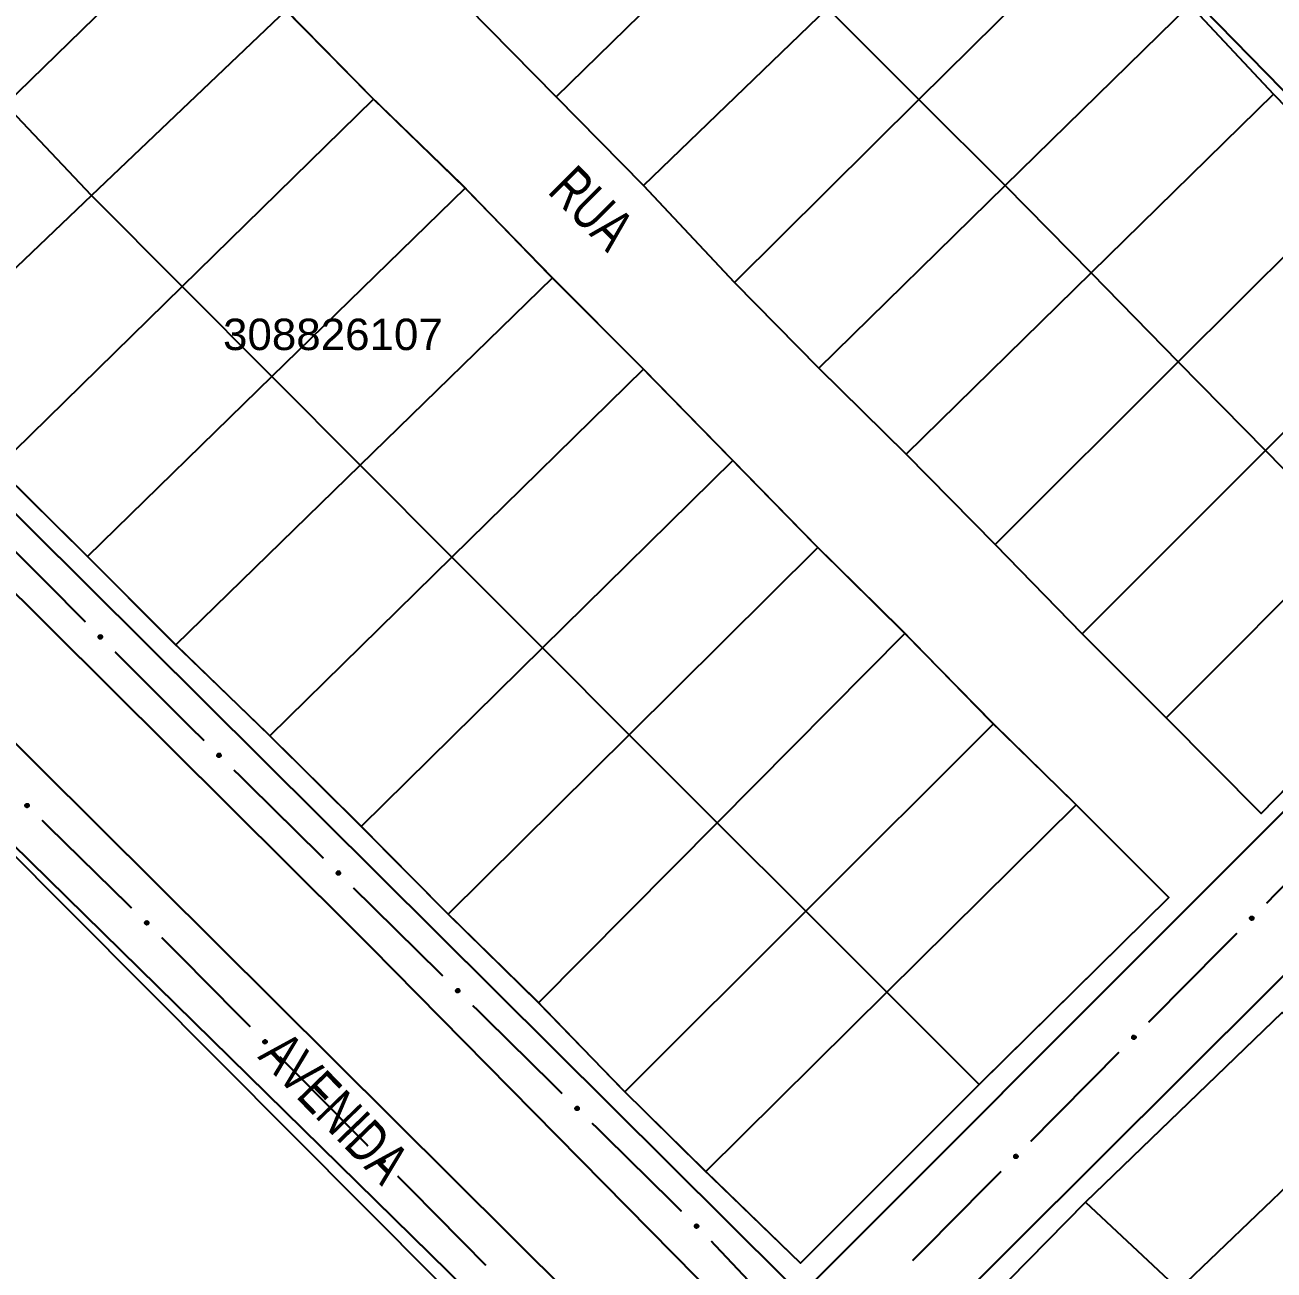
# Model space of a CAD drawing. Extents: x 205150 to 206910, y 4858726 to 4860849.
# Drawn here: x 205817.3 to 205936.5, y 4860398.3 to 4860517.1 of the extents above; entities that cross this region are included whole.
import ezdxf

# ---------------------------------------------------------------- set-up
doc = ezdxf.new("R2010")
doc.units = 0
doc.header["$LTSCALE"] = 1.5
doc.header["$MEASUREMENT"] = 0
doc.linetypes.add('TRACO_25', pattern=[8, 3, -1, 1, -1, 1, -1])
for name, color, linetype in [('CD-MALHA-LOTES', 7, 'CONTINUOUS'), ('CD_TXT_QUADRA', 7, 'CONTINUOUS'), ('RU-QUADRAS', 6, 'CONTINUOUS'), ('SV-EIXO-RUA-N-PAV', 6, 'CONTINUOUS'), ('SV-RUA-NAO-PAV-S-GUIA-C-GUIA', 7, 'CONTINUOUS'), ('SV-TXT-RUA-N-PAV-S-GUIA-C-GUIA', 7, 'CONTINUOUS')]:
    doc.layers.add(name, color=color, linetype=linetype)
doc.styles.add('ARIAL', font='ARIAL.TTF')

msp = doc.modelspace()

# ---------------------------------------------------------------- linework, layer by layer
at = {"layer": 'CD-MALHA-LOTES'}
for points in [[(205815.41, 4860509.53), (205833.66, 4860527.36)], [(205867.96, 4860510.27), (205885.34, 4860527.25)], [(205919.98, 4860527.23), (205902.59, 4860510.01)], [(205842.18, 4860518.53), (205823.63, 4860500.85)], [(205842.18, 4860518.53), (205850.53, 4860510.04)], [(205867.96, 4860510.27), (205859.47, 4860518.89)], [(205876.3, 4860501.8), (205893.87, 4860518.73)], [(205893.87, 4860518.73), (205902.59, 4860510.01)], [(205910.82, 4860501.79), (205928.45, 4860519.06)], [(205928.45, 4860519.06), (205936.43, 4860510.52)], [(205832.28, 4860492.17), (205850.53, 4860510.04)], [(205859.29, 4860501.56), (205850.53, 4860510.04)], [(205876.3, 4860501.8), (205867.96, 4860510.27)], [(205902.59, 4860510.01), (205884.97, 4860492.54)], [(205902.59, 4860510.01), (205910.82, 4860501.79)], [(205936.43, 4860510.52), (205919.01, 4860493.46)], [(205936.43, 4860510.52), (205944.6, 4860502.17)], [(205823.63, 4860500.85), (205815.41, 4860509.53)], [(205884.97, 4860492.54), (205876.3, 4860501.8)], [(205893.02, 4860484.36), (205910.82, 4860501.79)], [(205910.82, 4860501.79), (205919.01, 4860493.46)], [(205944.6, 4860502.17), (205927.34, 4860484.98)], [(205823.63, 4860500.85), (205805.73, 4860483.79)], [(205832.28, 4860492.17), (205823.63, 4860500.85)], [(205859.29, 4860501.56), (205840.84, 4860483.58)], [(205859.29, 4860501.56), (205867.6, 4860492.98)], [(205919.01, 4860493.46), (205901.36, 4860476.17)], [(205919.01, 4860493.46), (205927.34, 4860484.98)], [(205935.65, 4860476.52), (205952.96, 4860493.82)], [(205814.63, 4860474.9), (205832.28, 4860492.17)], [(205840.84, 4860483.58), (205832.28, 4860492.17)], [(205849.27, 4860475.12), (205867.6, 4860492.98)], [(205876.29, 4860484.29), (205867.6, 4860492.98)], [(205893.02, 4860484.36), (205884.97, 4860492.54)], [(205927.34, 4860484.98), (205909.85, 4860467.55)], [(205927.34, 4860484.98), (205935.65, 4860476.52)], [(205876.29, 4860484.29), (205858.01, 4860466.34)], [(205876.29, 4860484.29), (205884.83, 4860475.55)], [(205901.36, 4860476.17), (205893.02, 4860484.36)], [(205840.84, 4860483.58), (205823.23, 4860466.4)], [(205849.27, 4860475.12), (205840.84, 4860483.58)], [(205884.83, 4860475.55), (205866.65, 4860457.67)], [(205884.83, 4860475.55), (205892.94, 4860467.26)], [(205909.85, 4860467.55), (205901.36, 4860476.17)], [(205918.16, 4860459.03), (205935.65, 4860476.52)], [(205935.65, 4860476.52), (205943.58, 4860468.44)], [(205823.23, 4860466.4), (205814.63, 4860474.9)], [(205831.66, 4860457.98), (205849.27, 4860475.12)], [(205858.01, 4860466.34), (205849.27, 4860475.12)], [(205943.58, 4860468.44), (205926.19, 4860451)], [(205874.93, 4860449.39), (205892.94, 4860467.26)], [(205892.94, 4860467.26), (205901.24, 4860459.06)], [(205918.16, 4860459.03), (205909.85, 4860467.55)], [(205823.23, 4860466.4), (205831.66, 4860457.98)], [(205858.01, 4860466.34), (205840.64, 4860449.29)], [(205866.65, 4860457.67), (205858.01, 4860466.34)], [(205901.24, 4860459.06), (205883.33, 4860441)], [(205901.24, 4860459.06), (205909.69, 4860450.42)], [(205926.19, 4860451), (205918.16, 4860459.03)], [(205952.65, 4860459.7), (205935.24, 4860441.86), (205926.19, 4860451)], [(205831.66, 4860457.98), (205840.64, 4860449.29)], [(205866.65, 4860457.67), (205849.35, 4860440.65)], [(205874.93, 4860449.39), (205866.65, 4860457.67)], [(205909.69, 4860450.42), (205891.78, 4860432.55)], [(205909.69, 4860450.42), (205917.6, 4860442.7)], [(205840.64, 4860449.29), (205849.35, 4860440.65)], [(205857.66, 4860432.26), (205874.93, 4860449.39)], [(205883.33, 4860441), (205874.93, 4860449.39)], [(205917.6, 4860442.7), (205899.52, 4860424.81)], [(205908.33, 4860416.01), (205926.45, 4860433.86), (205917.6, 4860442.7)], [(205883.33, 4860441), (205866.28, 4860423.82)], [(205891.78, 4860432.55), (205883.33, 4860441)], [(205849.35, 4860440.65), (205857.66, 4860432.26)], [(205891.78, 4860432.55), (205874.51, 4860415.33)], [(205899.52, 4860424.81), (205891.78, 4860432.55)], [(205857.66, 4860432.26), (205866.28, 4860423.82)], [(205899.52, 4860424.81), (205882.24, 4860407.71)], [(205908.33, 4860416.01), (205899.52, 4860424.81)], [(205866.28, 4860423.82), (205874.51, 4860415.33)], [(205918.48, 4860404.79), (205937.25, 4860422.88), (205946, 4860414.28)], [(205882.24, 4860407.71), (205891.27, 4860398.97), (205908.33, 4860416.01)], [(205882.24, 4860407.71), (205874.51, 4860415.33)], [(205927.38, 4860396.45), (205946, 4860414.28)], [(205910.15, 4860379.95), (205902.09, 4860388.13), (205918.48, 4860404.79)], [(205918.48, 4860404.79), (205927.38, 4860396.45)]]:
    msp.add_lwpolyline(points, dxfattribs=at)
msp.add_lwpolyline([(205814.77, 4860439.32), (205792.69, 4860417.56), (205820.47, 4860387.36), (205866.15, 4860337.6), (205891.38, 4860310.09), (205909.89, 4860318.5), (205929.17, 4860324.61), (205863.64, 4860390.29)], close=True, dxfattribs=at)
at = {"layer": 'RU-QUADRAS'}
for points in [[(205814.3, 4860475.23), (205822.89, 4860466.74), (205831.32, 4860458.3), (205840.31, 4860449.62), (205849.02, 4860440.98), (205857.33, 4860432.59), (205866.02, 4860424.09), (205874.18, 4860415.66), (205881.91, 4860408.04), (205891.27, 4860398.97), (205908.66, 4860416.34), (205926.45, 4860433.86), (205917.27, 4860443.03), (205909.35, 4860450.75), (205900.92, 4860459.39), (205892.61, 4860467.59), (205884.5, 4860475.89), (205875.96, 4860484.63), (205867.27, 4860493.31), (205858.96, 4860501.9), (205850.2, 4860510.37), (205841.85, 4860518.87)], [(205859.47, 4860518.89), (205867.96, 4860510.27), (205876.3, 4860501.8), (205884.97, 4860492.54), (205893.02, 4860484.36), (205901.36, 4860476.17), (205909.85, 4860467.55), (205918.16, 4860459.03), (205926.19, 4860451), (205935.24, 4860441.86), (205952.65, 4860459.7), (205969.9, 4860476.82), (205960.94, 4860485.85), (205952.96, 4860493.82), (205944.6, 4860502.17), (205936.43, 4860510.52), (205928.45, 4860519.06)]]:
    msp.add_lwpolyline(points, dxfattribs=at)
for points in [[(205814.77, 4860439.32), (205863.64, 4860390.29), (205929.17, 4860324.61), (205909.89, 4860318.5), (205891.38, 4860310.09), (205866.15, 4860337.6), (205820.47, 4860387.36), (205792.69, 4860417.56)], [(205937.25, 4860422.88), (205918.48, 4860404.79), (205902.09, 4860388.13), (205910.15, 4860379.95), (205919.05, 4860370.86), (205927.52, 4860362.54), (205936.61, 4860353.49), (205944.89, 4860345.05), (205958.21, 4860331.31), (205976.03, 4860333.46), (205991.72, 4860335), (206010.49, 4860335.16), (206027.57, 4860334.88), (205998.45, 4860362.96), (205989.56, 4860371.56), (205980.64, 4860380.08), (205971.88, 4860388.83), (205963.41, 4860397.15), (205954.75, 4860405.68), (205946, 4860414.28)]]:
    msp.add_lwpolyline(points, close=True, dxfattribs=at)
at = {"layer": 'SV-EIXO-RUA-N-PAV', "const_width": 0.18, "flags": 128}
for points in [[(205823.05, 4860460.15), (205814.59, 4860468.66)], [(205831.43, 4860451.72), (205825.87, 4860457.31)], [(205831.51, 4860451.64), (205831.43, 4860451.72)], [(205834.36, 4860448.83), (205831.51, 4860451.64)], [(205845.76, 4860437.6), (205837.21, 4860446.03)], [(205818.89, 4860441.23), (205827.46, 4860432.84)], [(205944.2, 4860441.83), (205935.75, 4860433.31)], [(205857.15, 4860426.37), (205848.6, 4860434.79)], [(205830.32, 4860430.04), (205830.98, 4860429.39)], [(205932.94, 4860430.47), (205924.49, 4860421.94)], [(205830.98, 4860429.39), (205838.77, 4860421.51)], [(205868.55, 4860415.14), (205860, 4860423.56)], [(205841.58, 4860418.67), (205850.02, 4860410.13)], [(205921.68, 4860419.1), (205913.24, 4860410.57)], [(205879.94, 4860403.91), (205871.39, 4860412.33)], [(205910.42, 4860407.73), (205901.98, 4860399.2)], [(205852.83, 4860407.29), (205861.26, 4860398.75)], [(205890.99, 4860392.34), (205882.76, 4860401.07)]]:
    msp.add_lwpolyline(points, dxfattribs=at)
at = {"layer": 'SV-EIXO-RUA-N-PAV', "flags": 128}
for points in [[(205824.48, 4860458.55), (205824.44, 4860458.55), (205824.39, 4860458.56), (205824.36, 4860458.58), (205824.34, 4860458.6), (205824.31, 4860458.63), (205824.3, 4860458.66), (205824.29, 4860458.7), (205824.28, 4860458.75), (205824.3, 4860458.79), (205824.31, 4860458.83), (205824.34, 4860458.86), (205824.36, 4860458.88), (205824.4, 4860458.89), (205824.44, 4860458.9), (205824.49, 4860458.9), (205824.53, 4860458.89), (205824.56, 4860458.88), (205824.59, 4860458.85), (205824.61, 4860458.82), (205824.63, 4860458.79), (205824.64, 4860458.75), (205824.64, 4860458.7), (205824.63, 4860458.66), (205824.61, 4860458.63), (205824.58, 4860458.6), (205824.56, 4860458.58), (205824.53, 4860458.56), (205824.48, 4860458.55)], [(205835.81, 4860447.25), (205835.76, 4860447.25), (205835.72, 4860447.26), (205835.69, 4860447.28), (205835.66, 4860447.3), (205835.64, 4860447.33), (205835.62, 4860447.36), (205835.61, 4860447.4), (205835.61, 4860447.45), (205835.62, 4860447.49), (205835.64, 4860447.52), (205835.66, 4860447.55), (205835.69, 4860447.57), (205835.72, 4860447.59), (205835.76, 4860447.6), (205835.81, 4860447.6), (205835.85, 4860447.59), (205835.88, 4860447.57), (205835.91, 4860447.55), (205835.93, 4860447.52), (205835.95, 4860447.49), (205835.96, 4860447.45), (205835.96, 4860447.4), (205835.95, 4860447.36), (205835.93, 4860447.33), (205835.91, 4860447.3), (205835.88, 4860447.28), (205835.85, 4860447.26), (205835.81, 4860447.25)], [(205817.44, 4860442.81), (205817.49, 4860442.81), (205817.53, 4860442.8), (205817.56, 4860442.79), (205817.59, 4860442.76), (205817.61, 4860442.74), (205817.63, 4860442.7), (205817.64, 4860442.66), (205817.64, 4860442.62), (205817.63, 4860442.57), (205817.61, 4860442.54), (205817.59, 4860442.51), (205817.56, 4860442.49), (205817.53, 4860442.47), (205817.49, 4860442.46), (205817.44, 4860442.46), (205817.4, 4860442.47), (205817.37, 4860442.49), (205817.34, 4860442.51), (205817.32, 4860442.54), (205817.3, 4860442.57), (205817.29, 4860442.61), (205817.29, 4860442.66), (205817.3, 4860442.7), (205817.31, 4860442.73), (205817.34, 4860442.76), (205817.36, 4860442.78), (205817.4, 4860442.8), (205817.44, 4860442.81)], [(205847.21, 4860436.02), (205847.16, 4860436.02), (205847.11, 4860436.03), (205847.08, 4860436.04), (205847.06, 4860436.07), (205847.03, 4860436.09), (205847.02, 4860436.13), (205847, 4860436.17), (205847, 4860436.22), (205847.02, 4860436.26), (205847.03, 4860436.29), (205847.05, 4860436.32), (205847.08, 4860436.34), (205847.11, 4860436.36), (205847.15, 4860436.37), (205847.2, 4860436.37), (205847.25, 4860436.36), (205847.28, 4860436.34), (205847.3, 4860436.32), (205847.33, 4860436.29), (205847.34, 4860436.26), (205847.36, 4860436.22), (205847.35, 4860436.17), (205847.35, 4860436.13), (205847.33, 4860436.1), (205847.31, 4860436.07), (205847.28, 4860436.05), (205847.25, 4860436.03), (205847.21, 4860436.02)], [(205828.87, 4860431.61), (205828.92, 4860431.62), (205828.96, 4860431.61), (205828.99, 4860431.59), (205829.02, 4860431.57), (205829.04, 4860431.54), (205829.06, 4860431.51), (205829.07, 4860431.47), (205829.07, 4860431.42), (205829.06, 4860431.38), (205829.04, 4860431.34), (205829.02, 4860431.32), (205828.99, 4860431.29), (205828.96, 4860431.28), (205828.92, 4860431.27), (205828.87, 4860431.26), (205828.83, 4860431.27), (205828.8, 4860431.29), (205828.77, 4860431.31), (205828.75, 4860431.34), (205828.73, 4860431.37), (205828.72, 4860431.41), (205828.72, 4860431.46), (205828.73, 4860431.5), (205828.74, 4860431.54), (205828.77, 4860431.56), (205828.79, 4860431.59), (205828.83, 4860431.61), (205828.87, 4860431.61)], [(205934.53, 4860431.91), (205934.53, 4860431.86), (205934.52, 4860431.82), (205934.5, 4860431.79), (205934.48, 4860431.76), (205934.45, 4860431.74), (205934.42, 4860431.72), (205934.38, 4860431.71), (205934.33, 4860431.71), (205934.29, 4860431.72), (205934.25, 4860431.74), (205934.22, 4860431.76), (205934.2, 4860431.79), (205934.19, 4860431.82), (205934.17, 4860431.86), (205934.17, 4860431.91), (205934.18, 4860431.95), (205934.2, 4860431.98), (205934.23, 4860432.01), (205934.25, 4860432.03), (205934.28, 4860432.05), (205934.33, 4860432.06), (205934.37, 4860432.06), (205934.42, 4860432.05), (205934.45, 4860432.03), (205934.47, 4860432.01), (205934.5, 4860431.98), (205934.52, 4860431.95), (205934.53, 4860431.91)], [(205858.6, 4860424.79), (205858.55, 4860424.79), (205858.51, 4860424.79), (205858.48, 4860424.81), (205858.45, 4860424.84), (205858.43, 4860424.86), (205858.41, 4860424.89), (205858.4, 4860424.93), (205858.4, 4860424.98), (205858.41, 4860425.03), (205858.43, 4860425.06), (205858.45, 4860425.09), (205858.48, 4860425.11), (205858.51, 4860425.13), (205858.55, 4860425.14), (205858.6, 4860425.14), (205858.64, 4860425.13), (205858.67, 4860425.11), (205858.7, 4860425.09), (205858.72, 4860425.06), (205858.74, 4860425.03), (205858.75, 4860424.99), (205858.75, 4860424.94), (205858.74, 4860424.9), (205858.72, 4860424.87), (205858.7, 4860424.84), (205858.67, 4860424.81), (205858.64, 4860424.8), (205858.6, 4860424.79)], [(205923.27, 4860420.54), (205923.27, 4860420.49), (205923.26, 4860420.45), (205923.24, 4860420.42), (205923.22, 4860420.39), (205923.19, 4860420.37), (205923.16, 4860420.35), (205923.12, 4860420.34), (205923.07, 4860420.34), (205923.03, 4860420.35), (205922.99, 4860420.37), (205922.97, 4860420.39), (205922.94, 4860420.42), (205922.93, 4860420.45), (205922.92, 4860420.49), (205922.92, 4860420.54), (205922.93, 4860420.58), (205922.94, 4860420.61), (205922.97, 4860420.64), (205922.99, 4860420.67), (205923.03, 4860420.68), (205923.07, 4860420.69), (205923.12, 4860420.69), (205923.16, 4860420.68), (205923.19, 4860420.67), (205923.21, 4860420.64), (205923.24, 4860420.62), (205923.26, 4860420.58), (205923.27, 4860420.54)], [(205840.15, 4860420.27), (205840.2, 4860420.27), (205840.24, 4860420.26), (205840.27, 4860420.24), (205840.3, 4860420.22), (205840.32, 4860420.19), (205840.34, 4860420.16), (205840.35, 4860420.12), (205840.35, 4860420.07), (205840.34, 4860420.03), (205840.32, 4860419.99), (205840.3, 4860419.97), (205840.27, 4860419.95), (205840.24, 4860419.93), (205840.2, 4860419.92), (205840.15, 4860419.92), (205840.11, 4860419.93), (205840.08, 4860419.95), (205840.05, 4860419.97), (205840.03, 4860420), (205840.01, 4860420.03), (205840, 4860420.07), (205840, 4860420.12), (205840.01, 4860420.16), (205840.03, 4860420.19), (205840.05, 4860420.22), (205840.08, 4860420.24), (205840.11, 4860420.26), (205840.15, 4860420.27)], [(205870, 4860413.55), (205869.95, 4860413.55), (205869.9, 4860413.56), (205869.87, 4860413.58), (205869.85, 4860413.6), (205869.82, 4860413.63), (205869.81, 4860413.66), (205869.79, 4860413.7), (205869.79, 4860413.75), (205869.81, 4860413.79), (205869.82, 4860413.83), (205869.84, 4860413.85), (205869.87, 4860413.88), (205869.9, 4860413.89), (205869.94, 4860413.9), (205869.99, 4860413.9), (205870.03, 4860413.9), (205870.07, 4860413.88), (205870.09, 4860413.85), (205870.12, 4860413.83), (205870.13, 4860413.8), (205870.14, 4860413.75), (205870.14, 4860413.71), (205870.14, 4860413.66), (205870.12, 4860413.63), (205870.09, 4860413.61), (205870.07, 4860413.58), (205870.04, 4860413.56), (205870, 4860413.55)], [(205851.4, 4860408.89), (205851.45, 4860408.89), (205851.49, 4860408.88), (205851.52, 4860408.86), (205851.55, 4860408.84), (205851.57, 4860408.81), (205851.59, 4860408.78), (205851.6, 4860408.74), (205851.6, 4860408.69), (205851.59, 4860408.65), (205851.57, 4860408.62), (205851.55, 4860408.59), (205851.52, 4860408.57), (205851.49, 4860408.55), (205851.45, 4860408.54), (205851.4, 4860408.54), (205851.36, 4860408.55), (205851.32, 4860408.57), (205851.3, 4860408.59), (205851.27, 4860408.62), (205851.26, 4860408.65), (205851.25, 4860408.69), (205851.25, 4860408.74), (205851.26, 4860408.78), (205851.28, 4860408.81), (205851.3, 4860408.84), (205851.33, 4860408.86), (205851.36, 4860408.88), (205851.4, 4860408.89)], [(205912.01, 4860409.17), (205912.01, 4860409.13), (205912, 4860409.08), (205911.98, 4860409.05), (205911.96, 4860409.03), (205911.93, 4860409), (205911.9, 4860408.98), (205911.86, 4860408.97), (205911.81, 4860408.97), (205911.77, 4860408.98), (205911.73, 4860409), (205911.71, 4860409.02), (205911.68, 4860409.05), (205911.67, 4860409.08), (205911.66, 4860409.12), (205911.66, 4860409.17), (205911.67, 4860409.21), (205911.68, 4860409.25), (205911.71, 4860409.27), (205911.74, 4860409.3), (205911.77, 4860409.31), (205911.81, 4860409.32), (205911.86, 4860409.32), (205911.9, 4860409.32), (205911.93, 4860409.3), (205911.96, 4860409.27), (205911.98, 4860409.25), (205912, 4860409.22), (205912.01, 4860409.17)], [(205881.39, 4860402.32), (205881.34, 4860402.32), (205881.3, 4860402.33), (205881.27, 4860402.35), (205881.24, 4860402.37), (205881.22, 4860402.4), (205881.2, 4860402.43), (205881.19, 4860402.47), (205881.19, 4860402.52), (205881.2, 4860402.56), (205881.22, 4860402.6), (205881.24, 4860402.62), (205881.26, 4860402.64), (205881.3, 4860402.66), (205881.34, 4860402.67), (205881.39, 4860402.67), (205881.43, 4860402.66), (205881.46, 4860402.65), (205881.49, 4860402.62), (205881.51, 4860402.6), (205881.53, 4860402.56), (205881.54, 4860402.52), (205881.54, 4860402.47), (205881.53, 4860402.43), (205881.51, 4860402.4), (205881.49, 4860402.37), (205881.46, 4860402.35), (205881.43, 4860402.33), (205881.39, 4860402.32)]]:
    msp.add_lwpolyline(points, close=True, dxfattribs=at)
for points in [[(205824.53, 4860458.56), (205824.28, 4860458.75)], [(205824.54, 4860458.58), (205824.29, 4860458.77)], [(205824.51, 4860458.56), (205824.29, 4860458.73)], [(205824.48, 4860458.55), (205824.29, 4860458.7)], [(205824.56, 4860458.58), (205824.3, 4860458.79)], [(205824.46, 4860458.55), (205824.3, 4860458.68)], [(205824.44, 4860458.55), (205824.3, 4860458.66)], [(205824.58, 4860458.6), (205824.31, 4860458.83)], [(205824.57, 4860458.59), (205824.31, 4860458.81)], [(205824.6, 4860458.62), (205824.33, 4860458.84)], [(205824.61, 4860458.63), (205824.34, 4860458.86)], [(205824.62, 4860458.65), (205824.35, 4860458.86)], [(205824.63, 4860458.66), (205824.36, 4860458.88)], [(205824.63, 4860458.68), (205824.38, 4860458.88)], [(205824.64, 4860458.7), (205824.4, 4860458.89)], [(205824.63, 4860458.73), (205824.42, 4860458.9)], [(205824.64, 4860458.75), (205824.44, 4860458.9)], [(205824.63, 4860458.77), (205824.47, 4860458.9)], [(205824.63, 4860458.79), (205824.49, 4860458.9)], [(205824.61, 4860458.81), (205824.51, 4860458.89)], [(205824.61, 4860458.82), (205824.53, 4860458.89)], [(205824.41, 4860458.56), (205824.31, 4860458.64)], [(205824.39, 4860458.56), (205824.31, 4860458.63)], [(205835.85, 4860447.26), (205835.61, 4860447.45)], [(205835.83, 4860447.26), (205835.61, 4860447.42)], [(205835.81, 4860447.25), (205835.61, 4860447.4)], [(205835.88, 4860447.28), (205835.62, 4860447.49)], [(205835.86, 4860447.27), (205835.62, 4860447.47)], [(205835.78, 4860447.25), (205835.62, 4860447.37)], [(205835.76, 4860447.25), (205835.62, 4860447.36)], [(205835.89, 4860447.29), (205835.63, 4860447.5)], [(205835.91, 4860447.3), (205835.64, 4860447.52)], [(205835.74, 4860447.25), (205835.64, 4860447.34)], [(205835.72, 4860447.26), (205835.64, 4860447.33)], [(205835.92, 4860447.32), (205835.65, 4860447.54)], [(205835.93, 4860447.33), (205835.66, 4860447.55)], [(205835.94, 4860447.35), (205835.67, 4860447.56)], [(205835.95, 4860447.36), (205835.69, 4860447.57)], [(205835.95, 4860447.38), (205835.71, 4860447.58)], [(205835.96, 4860447.4), (205835.72, 4860447.59)], [(205835.96, 4860447.43), (205835.74, 4860447.59)], [(205835.96, 4860447.45), (205835.76, 4860447.6)], [(205835.95, 4860447.47), (205835.79, 4860447.6)], [(205835.95, 4860447.49), (205835.81, 4860447.6)], [(205835.94, 4860447.51), (205835.83, 4860447.59)], [(205835.93, 4860447.52), (205835.85, 4860447.59)], [(205817.29, 4860442.68), (205817.54, 4860442.48)], [(205817.29, 4860442.66), (205817.53, 4860442.47)], [(205817.29, 4860442.63), (205817.51, 4860442.47)], [(205817.29, 4860442.61), (205817.49, 4860442.46)], [(205817.3, 4860442.7), (205817.56, 4860442.49)], [(205817.3, 4860442.59), (205817.46, 4860442.47)], [(205817.3, 4860442.57), (205817.44, 4860442.46)], [(205817.31, 4860442.73), (205817.59, 4860442.51)], [(205817.31, 4860442.71), (205817.57, 4860442.5)], [(205817.31, 4860442.55), (205817.41, 4860442.47)], [(205817.32, 4860442.54), (205817.4, 4860442.47)], [(205817.33, 4860442.74), (205817.6, 4860442.52)], [(205817.34, 4860442.76), (205817.61, 4860442.54)], [(205817.35, 4860442.77), (205817.62, 4860442.56)], [(205817.36, 4860442.78), (205817.63, 4860442.57)], [(205817.38, 4860442.79), (205817.63, 4860442.6)], [(205817.4, 4860442.8), (205817.64, 4860442.62)], [(205817.42, 4860442.8), (205817.64, 4860442.64)], [(205817.44, 4860442.81), (205817.64, 4860442.66)], [(205817.46, 4860442.81), (205817.63, 4860442.69)], [(205817.49, 4860442.81), (205817.63, 4860442.7)], [(205817.51, 4860442.81), (205817.61, 4860442.73)], [(205817.53, 4860442.8), (205817.61, 4860442.74)], [(205847.25, 4860436.03), (205847, 4860436.22)], [(205847.21, 4860436.02), (205847, 4860436.17)], [(205847.26, 4860436.04), (205847.01, 4860436.23)], [(205847.23, 4860436.03), (205847.01, 4860436.19)], [(205847.28, 4860436.05), (205847.02, 4860436.26)], [(205847.18, 4860436.02), (205847.02, 4860436.14)], [(205847.16, 4860436.02), (205847.02, 4860436.13)], [(205847.31, 4860436.07), (205847.03, 4860436.29)], [(205847.29, 4860436.06), (205847.03, 4860436.27)], [(205847.13, 4860436.02), (205847.03, 4860436.11)], [(205847.11, 4860436.03), (205847.03, 4860436.09)], [(205847.33, 4860436.1), (205847.05, 4860436.32)], [(205847.32, 4860436.09), (205847.05, 4860436.31)], [(205847.34, 4860436.12), (205847.07, 4860436.33)], [(205847.35, 4860436.13), (205847.08, 4860436.34)], [(205847.35, 4860436.15), (205847.1, 4860436.35)], [(205847.35, 4860436.17), (205847.11, 4860436.36)], [(205847.35, 4860436.2), (205847.14, 4860436.36)], [(205847.36, 4860436.22), (205847.15, 4860436.37)], [(205847.34, 4860436.24), (205847.19, 4860436.36)], [(205847.34, 4860436.26), (205847.2, 4860436.37)], [(205847.33, 4860436.28), (205847.23, 4860436.36)], [(205847.33, 4860436.29), (205847.25, 4860436.36)], [(205828.72, 4860431.48), (205828.97, 4860431.29)], [(205828.72, 4860431.46), (205828.96, 4860431.28)], [(205828.72, 4860431.44), (205828.94, 4860431.27)], [(205828.72, 4860431.41), (205828.92, 4860431.27)], [(205828.73, 4860431.5), (205828.99, 4860431.29)], [(205828.73, 4860431.39), (205828.89, 4860431.27)], [(205828.73, 4860431.37), (205828.87, 4860431.26)], [(205828.74, 4860431.54), (205829.02, 4860431.32)], [(205828.74, 4860431.52), (205829, 4860431.31)], [(205828.74, 4860431.36), (205828.84, 4860431.27)], [(205828.75, 4860431.34), (205828.83, 4860431.27)], [(205828.76, 4860431.55), (205829.03, 4860431.33)], [(205828.77, 4860431.56), (205829.04, 4860431.34)], [(205828.78, 4860431.57), (205829.05, 4860431.36)], [(205828.79, 4860431.59), (205829.06, 4860431.38)], [(205828.81, 4860431.59), (205829.06, 4860431.4)], [(205828.83, 4860431.61), (205829.07, 4860431.42)], [(205828.85, 4860431.61), (205829.07, 4860431.44)], [(205828.87, 4860431.61), (205829.07, 4860431.47)], [(205828.89, 4860431.61), (205829.06, 4860431.49)], [(205828.92, 4860431.62), (205829.06, 4860431.51)], [(205828.94, 4860431.61), (205829.04, 4860431.53)], [(205828.96, 4860431.61), (205829.04, 4860431.54)], [(205934.33, 4860432.06), (205934.17, 4860431.86)], [(205934.28, 4860432.05), (205934.17, 4860431.91)], [(205934.35, 4860432.06), (205934.18, 4860431.84)], [(205934.3, 4860432.05), (205934.18, 4860431.89)], [(205934.27, 4860432.04), (205934.18, 4860431.94)], [(205934.25, 4860432.03), (205934.18, 4860431.95)], [(205934.37, 4860432.06), (205934.19, 4860431.82)], [(205934.39, 4860432.06), (205934.2, 4860431.81)], [(205934.42, 4860432.05), (205934.2, 4860431.79)], [(205934.43, 4860432.04), (205934.22, 4860431.78)], [(205934.45, 4860432.03), (205934.22, 4860431.76)], [(205934.46, 4860432.02), (205934.24, 4860431.75)], [(205934.47, 4860432.01), (205934.25, 4860431.74)], [(205934.48, 4860431.99), (205934.27, 4860431.73)], [(205934.5, 4860431.98), (205934.29, 4860431.72)], [(205934.5, 4860431.96), (205934.31, 4860431.72)], [(205934.52, 4860431.95), (205934.33, 4860431.71)], [(205934.52, 4860431.93), (205934.35, 4860431.71)], [(205934.53, 4860431.91), (205934.38, 4860431.71)], [(205934.52, 4860431.88), (205934.4, 4860431.72)], [(205934.53, 4860431.86), (205934.42, 4860431.72)], [(205934.52, 4860431.84), (205934.44, 4860431.74)], [(205934.52, 4860431.82), (205934.45, 4860431.74)], [(205858.64, 4860424.8), (205858.4, 4860424.98)], [(205858.62, 4860424.79), (205858.4, 4860424.96)], [(205858.6, 4860424.79), (205858.4, 4860424.93)], [(205858.67, 4860424.81), (205858.41, 4860425.03)], [(205858.65, 4860424.81), (205858.41, 4860425)], [(205858.57, 4860424.79), (205858.41, 4860424.91)], [(205858.55, 4860424.79), (205858.41, 4860424.89)], [(205858.68, 4860424.83), (205858.42, 4860425.04)], [(205858.7, 4860424.84), (205858.43, 4860425.06)], [(205858.53, 4860424.79), (205858.43, 4860424.87)], [(205858.51, 4860424.79), (205858.43, 4860424.86)], [(205858.71, 4860424.85), (205858.44, 4860425.07)], [(205858.72, 4860424.87), (205858.45, 4860425.09)], [(205858.73, 4860424.88), (205858.46, 4860425.1)], [(205858.74, 4860424.9), (205858.48, 4860425.11)], [(205858.74, 4860424.92), (205858.5, 4860425.11)], [(205858.75, 4860424.94), (205858.51, 4860425.13)], [(205858.75, 4860424.96), (205858.53, 4860425.13)], [(205858.75, 4860424.99), (205858.55, 4860425.14)], [(205858.74, 4860425.01), (205858.58, 4860425.13)], [(205858.74, 4860425.03), (205858.6, 4860425.14)], [(205858.73, 4860425.05), (205858.62, 4860425.13)], [(205858.72, 4860425.06), (205858.64, 4860425.13)], [(205923.07, 4860420.69), (205922.92, 4860420.49)], [(205923.09, 4860420.69), (205922.92, 4860420.47)], [(205923.03, 4860420.68), (205922.92, 4860420.54)], [(205923.04, 4860420.68), (205922.92, 4860420.52)], [(205923.01, 4860420.67), (205922.92, 4860420.57)], [(205923.12, 4860420.69), (205922.93, 4860420.45)], [(205922.99, 4860420.67), (205922.93, 4860420.58)], [(205923.13, 4860420.69), (205922.94, 4860420.44)], [(205923.16, 4860420.68), (205922.94, 4860420.42)], [(205923.17, 4860420.67), (205922.96, 4860420.41)], [(205923.19, 4860420.67), (205922.97, 4860420.39)], [(205923.2, 4860420.65), (205922.98, 4860420.38)], [(205923.21, 4860420.64), (205922.99, 4860420.37)], [(205923.22, 4860420.63), (205923.01, 4860420.36)], [(205923.24, 4860420.62), (205923.03, 4860420.35)], [(205923.24, 4860420.6), (205923.05, 4860420.35)], [(205923.26, 4860420.58), (205923.07, 4860420.34)], [(205923.26, 4860420.56), (205923.09, 4860420.35)], [(205923.27, 4860420.54), (205923.12, 4860420.34)], [(205923.27, 4860420.52), (205923.14, 4860420.35)], [(205840, 4860420.12), (205840.24, 4860419.93)], [(205840, 4860420.09), (205840.22, 4860419.93)], [(205840, 4860420.07), (205840.2, 4860419.92)], [(205840.01, 4860420.16), (205840.27, 4860419.95)], [(205840.01, 4860420.14), (205840.25, 4860419.94)], [(205840.01, 4860420.05), (205840.17, 4860419.92)], [(205840.01, 4860420.03), (205840.15, 4860419.92)], [(205840.02, 4860420.17), (205840.28, 4860419.96)], [(205840.02, 4860420.01), (205840.12, 4860419.93)], [(205840.03, 4860420.19), (205840.3, 4860419.97)], [(205840.03, 4860420), (205840.11, 4860419.93)], [(205840.04, 4860420.2), (205840.31, 4860419.98)], [(205840.05, 4860420.22), (205840.32, 4860419.99)], [(205840.07, 4860420.23), (205840.33, 4860420.02)], [(205840.08, 4860420.24), (205840.34, 4860420.03)], [(205840.1, 4860420.25), (205840.34, 4860420.05)], [(205840.11, 4860420.26), (205840.35, 4860420.07)], [(205840.13, 4860420.26), (205840.35, 4860420.1)], [(205840.15, 4860420.27), (205840.35, 4860420.12)], [(205840.18, 4860420.27), (205840.34, 4860420.14)], [(205840.2, 4860420.27), (205840.34, 4860420.16)], [(205840.22, 4860420.26), (205840.32, 4860420.18)], [(205840.24, 4860420.26), (205840.32, 4860420.19)], [(205923.27, 4860420.49), (205923.16, 4860420.35)], [(205923.26, 4860420.47), (205923.18, 4860420.37)], [(205923.26, 4860420.45), (205923.19, 4860420.37)], [(205870.04, 4860413.56), (205869.79, 4860413.75)], [(205870, 4860413.55), (205869.79, 4860413.7)], [(205870.05, 4860413.58), (205869.8, 4860413.77)], [(205870.02, 4860413.56), (205869.8, 4860413.73)], [(205870.07, 4860413.58), (205869.81, 4860413.79)], [(205869.97, 4860413.56), (205869.81, 4860413.68)], [(205869.95, 4860413.55), (205869.81, 4860413.66)], [(205870.09, 4860413.61), (205869.82, 4860413.83)], [(205870.08, 4860413.6), (205869.82, 4860413.81)], [(205869.92, 4860413.56), (205869.82, 4860413.64)], [(205869.9, 4860413.56), (205869.82, 4860413.63)], [(205870.12, 4860413.63), (205869.84, 4860413.85)], [(205870.11, 4860413.62), (205869.84, 4860413.84)], [(205870.13, 4860413.65), (205869.86, 4860413.86)], [(205870.14, 4860413.66), (205869.87, 4860413.88)], [(205870.14, 4860413.69), (205869.89, 4860413.88)], [(205870.14, 4860413.71), (205869.9, 4860413.89)], [(205870.14, 4860413.73), (205869.93, 4860413.9)], [(205870.14, 4860413.75), (205869.94, 4860413.9)], [(205870.13, 4860413.78), (205869.97, 4860413.9)], [(205870.13, 4860413.8), (205869.99, 4860413.9)], [(205870.12, 4860413.81), (205870.02, 4860413.9)], [(205870.12, 4860413.83), (205870.03, 4860413.9)], [(205851.25, 4860408.76), (205851.5, 4860408.56)], [(205851.25, 4860408.74), (205851.49, 4860408.55)], [(205851.25, 4860408.72), (205851.46, 4860408.55)], [(205851.25, 4860408.69), (205851.45, 4860408.54)], [(205851.26, 4860408.78), (205851.52, 4860408.57)], [(205851.26, 4860408.67), (205851.42, 4860408.55)], [(205851.26, 4860408.65), (205851.4, 4860408.54)], [(205851.27, 4860408.8), (205851.53, 4860408.58)], [(205851.27, 4860408.63), (205851.37, 4860408.55)], [(205851.27, 4860408.62), (205851.36, 4860408.55)], [(205851.28, 4860408.81), (205851.55, 4860408.59)], [(205851.29, 4860408.83), (205851.56, 4860408.6)], [(205851.3, 4860408.84), (205851.57, 4860408.62)], [(205851.32, 4860408.85), (205851.58, 4860408.64)], [(205851.33, 4860408.86), (205851.59, 4860408.65)], [(205851.34, 4860408.87), (205851.59, 4860408.67)], [(205851.36, 4860408.88), (205851.6, 4860408.69)], [(205851.38, 4860408.88), (205851.59, 4860408.72)], [(205851.4, 4860408.89), (205851.6, 4860408.74)], [(205851.43, 4860408.89), (205851.59, 4860408.77)], [(205851.45, 4860408.89), (205851.59, 4860408.78)], [(205851.47, 4860408.89), (205851.57, 4860408.8)], [(205851.49, 4860408.88), (205851.57, 4860408.81)], [(205911.81, 4860409.32), (205911.66, 4860409.12)], [(205911.83, 4860409.32), (205911.66, 4860409.11)], [(205911.77, 4860409.31), (205911.66, 4860409.17)], [(205911.78, 4860409.31), (205911.66, 4860409.15)], [(205911.86, 4860409.32), (205911.67, 4860409.08)], [(205911.74, 4860409.3), (205911.67, 4860409.21)], [(205911.75, 4860409.3), (205911.67, 4860409.2)], [(205911.9, 4860409.32), (205911.68, 4860409.05)], [(205911.87, 4860409.32), (205911.68, 4860409.07)], [(205911.91, 4860409.3), (205911.7, 4860409.04)], [(205911.93, 4860409.3), (205911.71, 4860409.02)], [(205911.94, 4860409.28), (205911.72, 4860409.01)], [(205911.96, 4860409.27), (205911.73, 4860409)], [(205911.97, 4860409.26), (205911.76, 4860408.99)], [(205911.98, 4860409.25), (205911.77, 4860408.98)], [(205911.99, 4860409.23), (205911.79, 4860408.98)], [(205912, 4860409.22), (205911.81, 4860408.97)], [(205912, 4860409.2), (205911.84, 4860408.98)], [(205912.01, 4860409.17), (205911.86, 4860408.97)], [(205912.01, 4860409.15), (205911.88, 4860408.98)], [(205912.01, 4860409.13), (205911.9, 4860408.98)], [(205912, 4860409.1), (205911.92, 4860409)], [(205912, 4860409.08), (205911.93, 4860409)], [(205881.51, 4860402.4), (205881.24, 4860402.62)], [(205881.52, 4860402.42), (205881.25, 4860402.63)], [(205881.53, 4860402.43), (205881.26, 4860402.64)], [(205881.53, 4860402.46), (205881.29, 4860402.65)], [(205881.54, 4860402.47), (205881.3, 4860402.66)], [(205881.54, 4860402.5), (205881.32, 4860402.67)], [(205881.54, 4860402.52), (205881.34, 4860402.67)], [(205881.53, 4860402.55), (205881.37, 4860402.67)], [(205881.53, 4860402.56), (205881.39, 4860402.67)], [(205881.52, 4860402.58), (205881.41, 4860402.66)], [(205881.51, 4860402.6), (205881.43, 4860402.66)], [(205881.43, 4860402.33), (205881.19, 4860402.52)], [(205881.41, 4860402.33), (205881.19, 4860402.49)], [(205881.39, 4860402.32), (205881.19, 4860402.47)], [(205881.46, 4860402.35), (205881.2, 4860402.56)], [(205881.44, 4860402.35), (205881.2, 4860402.54)], [(205881.36, 4860402.32), (205881.2, 4860402.45)], [(205881.34, 4860402.32), (205881.2, 4860402.43)], [(205881.47, 4860402.36), (205881.21, 4860402.57)], [(205881.49, 4860402.37), (205881.22, 4860402.6)], [(205881.32, 4860402.33), (205881.22, 4860402.41)], [(205881.3, 4860402.33), (205881.22, 4860402.4)], [(205881.5, 4860402.39), (205881.23, 4860402.61)]]:
    msp.add_lwpolyline(points, dxfattribs=at)
at = {"layer": 'SV-RUA-NAO-PAV-S-GUIA-C-GUIA', "linetype": 'TRACO_25', "const_width": 0.18, "flags": 128}
for points in [[(205796.49, 4860490.24), (205891.32, 4860395.96), (205971.4, 4860476.12), (205841.08, 4860609.16), (205828.29, 4860622.21), (205814.95, 4860609.12), (205796.49, 4860591.01)], [(205949.49, 4860337.09), (205944.34, 4860332.99), (205894.63, 4860384.15), (205849.7, 4860429.72), (205796.49, 4860482.63)], [(205928, 4860333.93), (205887.57, 4860376.68), (205880.57, 4860384.72), (205796.49, 4860468.32)], [(205949.49, 4860337.09), (205899.11, 4860388.28), (205979.34, 4860468.19), (206067.69, 4860380.58), (206118.08, 4860331.99), (206129.01, 4860322.1), (206140.62, 4860320.62)], [(205796.49, 4860422.49), (205814.76, 4860440.26), (205875.65, 4860380.49), (205850.38, 4860354.48), (205856.66, 4860347.73)]]:
    msp.add_lwpolyline(points, dxfattribs=at)

# ---------------------------------------------------------------- texts
at = {"layer": 'CD_TXT_QUADRA', "style": 'ARIAL'}
msp.add_text('308826107', height=3, dxfattribs=at).set_placement((205836.17, 4860486.1))
at = {"layer": 'SV-TXT-RUA-N-PAV-S-GUIA-C-GUIA', "style": 'ARIAL', "width": 0.7}
for s, rotation, p in [('RUA                                                                                                                                                                                 SN 1', 315, (205895.18, 4860557.03)), ('RUA                                                                                                                                                                                 SN 1', 315, (205895.18, 4860557.03)), ('RUA                                                                                                                                                                                 SN 2', 315, (205867.04, 4860501.15)), ('AVENIDA                                                            WS 1', 314, (205839.42, 4860418.6)), ('AVENIDA                                                            WS 1', 314, (205839.42, 4860418.6))]:
    msp.add_text(s, height=4, rotation=rotation, dxfattribs=at).set_placement(p)

doc.saveas('drawing.dxf')
